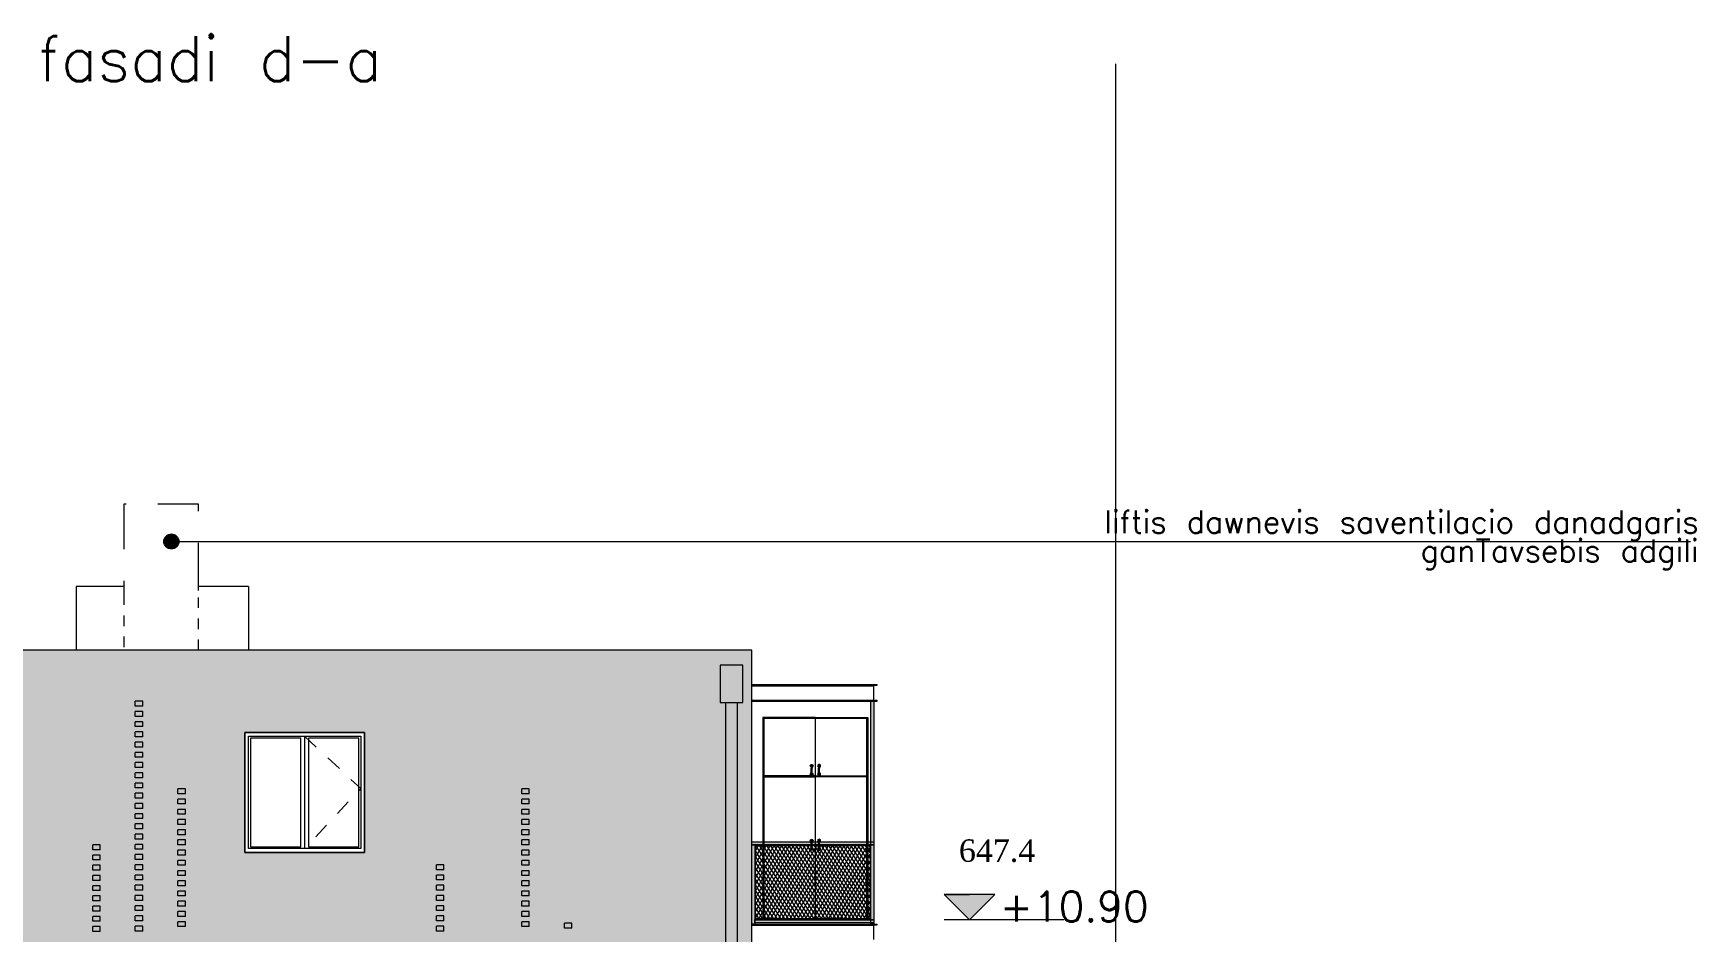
# Model space of a CAD drawing. Header units: metres. Extents: x 476297 to 476657, y 4620828 to 4621206.
# Drawn here: x 476561.4 to 476583.6, y 4621035.41 to 4621047.41 of the extents above; entities that cross this region are included whole.
import ezdxf

# ---------------------------------------------------------------- set-up
doc = ezdxf.new("R2010")
doc.units = ezdxf.units.M
doc.header["$MEASUREMENT"] = 0
for name, pattern in [('Dashed', [0.423333, 0.211667, -0.211667]), ('Long Dashed', [1.058333, 0.635, -0.423333]), ('Small Dashed', [0.282222, 0.141111, -0.141111])]:
    doc.linetypes.add(name, pattern=pattern)
for name, color, linetype in [('0_Pen_No__1', 7, 'Continuous'), ('0_Pen_No__250', 7, 'Continuous'), ('0_Pen_No__7', 7, 'Continuous'), ('2D Drafting - General_Pen_No__7', 7, 'Continuous'), ('Annotation - Text_Pen_No__7_Pen_No__7', 7, 'Continuous'), ('New2D Drafting - General', 7, 'Continuous'), ('New2D Drafting - General_Pen_No__1', 7, 'Continuous'), ('New2D Drafting - General_Pen_No__30_Pen_No__9_Pen_No__9', 7, 'Continuous'), ('NewNew_piketebi_Pen_No__7', 7, 'Continuous'), ('NewStructural - Bearing', 7, 'Continuous'), ('Structural - Bearing', 7, 'Continuous'), ('Structural - Bearing_Pen_No__7_Pen_No__7', 7, 'Continuous'), ('zoma', 7, 'Continuous'), ('zoma_Pen_No__1', 7, 'Continuous'), ('zoma_Pen_No__5', 7, 'Continuous')]:
    doc.layers.add(name, color=color, linetype=linetype)
doc.styles.add('GENERATED_STYLE_2', font='arial.ttf')
doc.styles.add('GENERATED_STYLE_6', font='times.ttf')
doc.dimstyles.new('GENERATED_STYLE__1', dxfattribs={"dimtxt": 0.2, "dimasz": 0.064421, "dimexe": 0.18, "dimexo": 0.003, "dimgap": 0.09, "dimtad": 1, "dimtih": 1, "dimtoh": 1, "dimzin": 0, "dimdsep": 46, "dimtxsty": 'GENERATED_STYLE_2', "dimblk": 'ARROWHEAD_2', "dimblk1": 'ARROWHEAD_2', "dimblk2": 'ARROWHEAD_2', "dimcen": 0.09, "dimclrd": 142, "dimclre": 142, "dimclrt": 142, "dimadec": 0, "dimazin": 0, "dimtfac": 1, "dimtdec": 4, "dimtmove": 0, "dimatfit": 3, "dimfxl": 1, "dimtolj": 1, "dimtzin": 0, "dimarcsym": 0})

# ---------------------------------------------------------------- blocks, each defined once
blk = doc.blocks.new('*D19', base_point=(476844.527, 4621385.791))
at = {"layer": 'zoma', "color": 142, "linetype": 'Continuous', "lineweight": 0, "transparency": 16777216}
for p, q in [((476570.525, 4621023.311), (476570.525, 4621023.184)), ((476570.925, 4621023.311), (476570.925, 4621023.184)), ((476570.501, 4621023.205), (476570.55, 4621023.29)), ((476570.925, 4621023.247), (476570.525, 4621023.247)), ((476570.901, 4621023.205), (476570.95, 4621023.29)), ((476570.967, 4621023.247), (476570.925, 4621023.247))]:
    blk.add_line(p, q, dxfattribs=at)
at = {"layer": 'zoma', "color": 142, "lineweight": 0, "transparency": 16777216, "insert": (476570.95, 4621023.287), "char_height": 0.2, "attachment_point": 7, "style": 'GENERATED_STYLE_2'}
blk.add_mtext('\\A1;{\\pql;\\fArial CYR|b0|i0|c204|p34;0,40}', dxfattribs=at)
blk = doc.blocks.new('ARROWHEAD_2')
at = {"color": 0, "linetype": 'Continuous', "lineweight": 0}
for p, q in [((0, 0), (-1, 0)), ((-0.38, -0.66), (0.38, 0.66))]:
    blk.add_line(p, q, dxfattribs=at)
blk = doc.blocks.new('*D20', base_point=(476844.527, 4621385.791))
at = {"layer": 'zoma', "color": 142, "linetype": 'Continuous', "lineweight": 0, "transparency": 16777216}
for p, q in [((476564.026, 4621023.311), (476564.026, 4621023.184)), ((476570.525, 4621023.311), (476570.525, 4621023.184)), ((476564.001, 4621023.205), (476564.05, 4621023.29)), ((476570.525, 4621023.247), (476564.026, 4621023.247)), ((476570.501, 4621023.205), (476570.55, 4621023.29))]:
    blk.add_line(p, q, dxfattribs=at)
at = {"layer": 'zoma', "color": 142, "lineweight": 0, "transparency": 16777216, "char_height": 0.2, "attachment_point": 7, "style": 'GENERATED_STYLE_2'}
for s, insert in [('\\A1;{\\pql;\\fArial CYR|b0|i0|c204|p34;0,40}', (476564.05, 4621023.287)), ('\\A1;{\\pql;\\fArial CYR|b0|i0|c204|p34;6,50}', (476567.009, 4621023.287))]:
    blk.add_mtext(s, dxfattribs=dict(at, insert=insert))
blk = doc.blocks.new('*D21', base_point=(476844.527, 4621385.791))
at = {"layer": 'zoma', "color": 142, "linetype": 'Continuous', "lineweight": 0, "transparency": 16777216}
for p, q in [((476563.626, 4621023.311), (476563.626, 4621023.184)), ((476564.026, 4621023.311), (476564.026, 4621023.184)), ((476563.602, 4621023.205), (476563.651, 4621023.29)), ((476564.026, 4621023.247), (476563.626, 4621023.247)), ((476564.001, 4621023.205), (476564.05, 4621023.29))]:
    blk.add_line(p, q, dxfattribs=at)
blk = doc.blocks.new('Line_15', base_point=(476563.245, 4621040.618))
at = {"layer": 'zoma_Pen_No__5', "linetype": 'Continuous', "lineweight": 0}
blk.add_hatch(color=142, dxfattribs=at).paths.add_polyline_path([(476563.145, 4621040.618), (476563.153, 4621040.58), (476563.174, 4621040.548), (476563.207, 4621040.526), (476563.245, 4621040.518), (476563.283, 4621040.526), (476563.316, 4621040.548), (476563.337, 4621040.58), (476563.345, 4621040.618), (476563.337, 4621040.657), (476563.316, 4621040.689), (476563.283, 4621040.711), (476563.245, 4621040.718), (476563.207, 4621040.711), (476563.174, 4621040.689), (476563.153, 4621040.657)])
at = {"layer": 'zoma_Pen_No__5', "color": 142, "linetype": 'Continuous', "lineweight": 0}
blk.add_line((476563.345, 4621040.618), (476583.532, 4621040.618), dxfattribs=at)
blk.add_circle((476563.245, 4621040.618), 0.1, dxfattribs=at)

msp = doc.modelspace()

# ---------------------------------------------------------------- hatches: boundary and pattern name
at = {"layer": '0_Pen_No__250', "linetype": 'Continuous', "lineweight": 0}
msp.add_hatch(color=142, dxfattribs=at).paths.add_polyline_path([(476573.904, 4621035.566), (476574.242, 4621035.903), (476573.566, 4621035.903)])
at = {"layer": 'New2D Drafting - General', "linetype": 'Continuous', "lineweight": 0}
h = msp.add_hatch(dxfattribs=at)
h.set_pattern_fill('BATT_INSULATION', style=0, pattern_type=2)
h.set_pattern_definition([(60, (476844.52715, 4621385.791044), (-0.038971143, 0.0225), []), (122.833095, (476844.52715, 4621385.791044), (0.0368060797, 0.01875), [])])
h.paths.add_polyline_path([(476571.045, 4621036.556), (476572.576, 4621036.556), (476572.576, 4621035.576), (476571.045, 4621035.576)])
at = {"layer": 'New2D Drafting - General_Pen_No__30_Pen_No__9_Pen_No__9', "linetype": 'Continuous', "lineweight": 0}
h = msp.add_hatch(dxfattribs=at)
h.set_pattern_fill('BRICK___RUNNING_BOND', color=252, style=0, pattern_type=2)
h.set_pattern_definition([(180, (476560.325686, 4621034.17524), (0, 0.06664), []), (90, (476560.32569, 4621034.17524), (0.2448, 0), [0.06664, -0.06664]), (90, (476560.20329, 4621034.24188), (0.2448, 0), [0.06664, -0.06664])])
h.paths.add_polyline_path([(476553.155, 4621031.666), (476553.225, 4621031.666), (476553.225, 4621029.066), (476570.925, 4621029.066), (476570.925, 4621024.666), (476570.995, 4621024.666), (476570.995, 4621029.166), (476570.995, 4621039.166), (476553.155, 4621039.166), (476553.155, 4621038.706)])
h.paths.add_polyline_path([(476558.525, 4621031.666), (476560.125, 4621031.666), (476560.125, 4621030.066), (476558.525, 4621030.066)], flags=0)
h.paths.add_polyline_path([(476560.125, 4621036.466), (476560.125, 4621038.066), (476558.525, 4621038.066), (476558.525, 4621036.466)], flags=0)
h.paths.add_polyline_path([(476558.525, 4621034.866), (476560.125, 4621034.866), (476560.125, 4621033.266), (476558.525, 4621033.266)], flags=0)
h.paths.add_polyline_path([(476565.826, 4621030.066), (476564.225, 4621030.066), (476564.225, 4621031.666), (476565.826, 4621031.666)], flags=0)
h.paths.add_polyline_path([(476564.225, 4621034.866), (476565.826, 4621034.866), (476565.826, 4621033.266), (476564.225, 4621033.266)], flags=0)
h.paths.add_polyline_path([(476564.225, 4621038.066), (476564.225, 4621036.466), (476565.826, 4621036.466), (476565.826, 4621038.066)], flags=0)
for points in [[(476570.575, 4621038.466), (476570.875, 4621038.466), (476570.875, 4621038.966), (476570.575, 4621038.966)], [(476570.8, 4621024.666), (476570.65, 4621024.666), (476570.65, 4621038.466), (476570.8, 4621038.466)], [(476572.626, 4621038.486), (476572.626, 4621035.566), (476572.586, 4621035.566), (476572.586, 4621038.486)], [(476572.626, 4621036.606), (476572.626, 4621036.566), (476570.995, 4621036.566), (476570.995, 4621036.606)], [(476571.035, 4621035.506), (476570.995, 4621035.506), (476570.995, 4621036.566), (476571.035, 4621036.566)], [(476571.035, 4621035.566), (476571.045, 4621035.576), (476571.045, 4621036.556), (476571.035, 4621036.566)], [(476572.576, 4621036.556), (476572.586, 4621036.566), (476571.035, 4621036.566), (476571.045, 4621036.556)], [(476572.576, 4621035.576), (476572.586, 4621035.566), (476572.586, 4621036.566), (476572.576, 4621036.556)], [(476572.626, 4621035.506), (476572.586, 4621035.506), (476572.586, 4621036.566), (476572.626, 4621036.566)], [(476572.586, 4621035.566), (476572.576, 4621035.576), (476571.045, 4621035.576), (476571.035, 4621035.566)], [(476572.626, 4621035.566), (476572.626, 4621035.526), (476571.035, 4621035.526), (476571.035, 4621035.566)]]:
    msp.add_hatch(color=255, dxfattribs=at).paths.add_polyline_path(points)

# ---------------------------------------------------------------- linework, layer by layer
at = {"layer": '0_Pen_No__1', "color": 7, "linetype": 'Continuous', "lineweight": 0, "flags": 128}
for points in [[(476573.904, 4621035.566), (476573.566, 4621035.903), (476573.904, 4621035.903)], [(476573.904, 4621035.566), (476574.242, 4621035.903), (476573.904, 4621035.903)], [(476575.166, 4621035.566), (476573.566, 4621035.566)]]:
    msp.add_lwpolyline(points, dxfattribs=at)
at = {"layer": '0_Pen_No__250', "color": 142, "linetype": 'Continuous', "lineweight": 0, "flags": 128}
msp.add_lwpolyline([(476573.904, 4621035.566), (476574.242, 4621035.903), (476573.566, 4621035.903)], close=True, dxfattribs=at)
at = {"layer": '0_Pen_No__7', "color": 7, "linetype": 'Continuous', "lineweight": 0}
for p, q in [((476562.609, 4621040.015), (476561.975, 4621040.015)), ((476561.975, 4621040.015), (476561.975, 4621039.166)), ((476564.275, 4621040.015), (476563.609, 4621040.015)), ((476564.275, 4621040.015), (476564.275, 4621039.166))]:
    msp.add_line(p, q, dxfattribs=at)
at = {"layer": '0_Pen_No__7', "color": 7, "linetype": 'Continuous', "lineweight": 0, "flags": 128}
msp.add_lwpolyline([(476564.225, 4621038.066), (476565.825, 4621038.066), (476565.825, 4621036.466), (476564.225, 4621036.466)], close=True, dxfattribs=at)
at = {"layer": '2D Drafting - General_Pen_No__7', "color": 7, "linetype": 'Dashed', "lineweight": 0, "flags": 128}
msp.add_lwpolyline([(476565.025, 4621038.017), (476565.775, 4621037.317), (476565.025, 4621036.516)], dxfattribs=at)
at = {"layer": 'New2D Drafting - General', "color": 7, "linetype": 'Continuous', "lineweight": 0, "flags": 128}
msp.add_lwpolyline([(476571.045, 4621036.556), (476572.576, 4621036.556), (476572.576, 4621035.576), (476571.045, 4621035.576)], close=True, dxfattribs=at)
at = {"layer": 'New2D Drafting - General_Pen_No__1', "color": 252, "linetype": 'Long Dashed', "lineweight": 0, "flags": 128}
msp.add_lwpolyline([(476563.609, 4621039.965), (476563.609, 4621041.115), (476562.609, 4621041.115), (476562.609, 4621039.912)], dxfattribs=at)
at = {"layer": 'New2D Drafting - General_Pen_No__1', "color": 7, "linetype": 'Small Dashed', "lineweight": 0, "flags": 128}
for points in [[(476563.609, 4621039.166), (476563.609, 4621039.965)], [(476562.609, 4621039.912), (476562.609, 4621039.166)]]:
    msp.add_lwpolyline(points, dxfattribs=at)
at = {"layer": 'New2D Drafting - General_Pen_No__30_Pen_No__9_Pen_No__9', "color": 7, "linetype": 'Continuous', "lineweight": 0, "flags": 128}
for points in [[(476553.155, 4621031.666), (476553.225, 4621031.666), (476553.225, 4621029.066), (476570.925, 4621029.066), (476570.925, 4621024.666), (476570.995, 4621024.666), (476570.995, 4621029.166), (476570.995, 4621039.166), (476553.155, 4621039.166), (476553.155, 4621038.706)], [(476570.575, 4621038.466), (476570.875, 4621038.466), (476570.875, 4621038.966), (476570.575, 4621038.966)], [(476570.8, 4621024.666), (476570.65, 4621024.666), (476570.65, 4621038.466), (476570.8, 4621038.466)], [(476572.626, 4621038.486), (476572.626, 4621035.566), (476572.586, 4621035.566), (476572.586, 4621038.486)], [(476564.225, 4621038.066), (476564.225, 4621036.466), (476565.826, 4621036.466), (476565.826, 4621038.066)], [(476572.626, 4621036.606), (476572.626, 4621036.566), (476570.995, 4621036.566), (476570.995, 4621036.606)], [(476571.035, 4621035.506), (476570.995, 4621035.506), (476570.995, 4621036.566), (476571.035, 4621036.566)], [(476571.035, 4621035.566), (476571.045, 4621035.576), (476571.045, 4621036.556), (476571.035, 4621036.566)], [(476572.576, 4621036.556), (476572.586, 4621036.566), (476571.035, 4621036.566), (476571.045, 4621036.556)], [(476572.576, 4621035.576), (476572.586, 4621035.566), (476572.586, 4621036.566), (476572.576, 4621036.556)], [(476572.626, 4621035.506), (476572.586, 4621035.506), (476572.586, 4621036.566), (476572.626, 4621036.566)], [(476572.586, 4621035.566), (476572.576, 4621035.576), (476571.045, 4621035.576), (476571.035, 4621035.566)], [(476572.626, 4621035.566), (476572.626, 4621035.526), (476571.035, 4621035.526), (476571.035, 4621035.566)]]:
    msp.add_lwpolyline(points, close=True, dxfattribs=at)
at = {"layer": 'NewStructural - Bearing', "color": 1, "linetype": 'Continuous', "lineweight": 0}
msp.add_line((476575.855, 4621046.997), (476575.855, 4621020.265), dxfattribs=at)
at = {"layer": 'NewStructural - Bearing', "color": 7, "linetype": 'Continuous', "lineweight": 0}
for p, q in [((476562.764, 4621038.419), (476562.764, 4621038.484)), ((476562.864, 4621038.484), (476562.764, 4621038.484)), ((476562.864, 4621038.419), (476562.764, 4621038.419)), ((476562.864, 4621038.419), (476562.864, 4621038.484)), ((476562.764, 4621038.282), (476562.764, 4621038.347)), ((476562.864, 4621038.347), (476562.764, 4621038.347)), ((476562.864, 4621038.282), (476562.764, 4621038.282)), ((476562.764, 4621038.146), (476562.764, 4621038.211)), ((476562.864, 4621038.211), (476562.764, 4621038.211)), ((476562.864, 4621038.282), (476562.864, 4621038.347)), ((476562.864, 4621038.146), (476562.864, 4621038.211)), ((476571.845, 4621038.266), (476571.145, 4621038.266)), ((476571.145, 4621038.266), (476571.145, 4621037.486)), ((476572.533, 4621038.254), (476571.157, 4621038.254)), ((476571.157, 4621038.254), (476571.157, 4621037.486)), ((476571.845, 4621038.266), (476572.545, 4621038.266)), ((476571.845, 4621037.486), (476571.845, 4621038.254)), ((476572.533, 4621037.486), (476572.533, 4621038.254)), ((476572.545, 4621038.266), (476572.545, 4621037.486)), ((476562.864, 4621038.146), (476562.764, 4621038.146)), ((476562.764, 4621038.009), (476562.764, 4621038.074)), ((476562.864, 4621038.074), (476562.764, 4621038.074)), ((476562.864, 4621038.009), (476562.764, 4621038.009)), ((476562.864, 4621038.009), (476562.864, 4621038.074)), ((476562.764, 4621037.872), (476562.764, 4621037.937)), ((476562.864, 4621037.937), (476562.764, 4621037.937)), ((476562.864, 4621037.872), (476562.764, 4621037.872)), ((476562.764, 4621037.736), (476562.764, 4621037.801)), ((476562.864, 4621037.801), (476562.764, 4621037.801)), ((476562.864, 4621037.872), (476562.864, 4621037.937)), ((476562.864, 4621037.736), (476562.864, 4621037.801)), ((476562.864, 4621037.736), (476562.764, 4621037.736)), ((476562.764, 4621037.599), (476562.764, 4621037.664)), ((476562.864, 4621037.664), (476562.764, 4621037.664)), ((476562.864, 4621037.599), (476562.764, 4621037.599)), ((476562.764, 4621037.463), (476562.764, 4621037.528)), ((476562.864, 4621037.528), (476562.764, 4621037.528)), ((476562.864, 4621037.599), (476562.864, 4621037.664)), ((476562.864, 4621037.463), (476562.864, 4621037.528)), ((476571.775, 4621037.621), (476571.778, 4621037.631)), ((476571.778, 4621037.611), (476571.775, 4621037.621)), ((476571.775, 4621037.511), (476571.778, 4621037.521)), ((476571.778, 4621037.631), (476571.785, 4621037.638)), ((476571.785, 4621037.604), (476571.778, 4621037.611)), ((476571.778, 4621037.521), (476571.785, 4621037.528)), ((476571.785, 4621037.638), (476571.795, 4621037.641)), ((476571.788, 4621037.603), (476571.785, 4621037.604)), ((476571.785, 4621037.528), (476571.788, 4621037.529)), ((476571.788, 4621037.621), (476571.789, 4621037.625)), ((476571.788, 4621037.621), (476571.788, 4621037.617)), ((476571.788, 4621037.617), (476571.788, 4621037.606)), ((476571.788, 4621037.606), (476571.788, 4621037.591)), ((476571.788, 4621037.541), (476571.788, 4621037.591)), ((476571.788, 4621037.526), (476571.788, 4621037.541)), ((476571.788, 4621037.515), (476571.788, 4621037.526)), ((476571.789, 4621037.625), (476571.792, 4621037.627)), ((476571.792, 4621037.627), (476571.795, 4621037.628)), ((476571.795, 4621037.641), (476571.805, 4621037.638)), ((476571.795, 4621037.628), (476571.799, 4621037.627)), ((476571.799, 4621037.627), (476571.801, 4621037.625)), ((476571.801, 4621037.625), (476571.802, 4621037.621)), ((476571.802, 4621037.621), (476571.802, 4621037.617)), ((476571.802, 4621037.617), (476571.802, 4621037.606)), ((476571.802, 4621037.606), (476571.802, 4621037.591)), ((476571.805, 4621037.604), (476571.802, 4621037.603)), ((476571.802, 4621037.541), (476571.802, 4621037.591)), ((476571.802, 4621037.526), (476571.802, 4621037.541)), ((476571.802, 4621037.529), (476571.805, 4621037.528)), ((476571.802, 4621037.515), (476571.802, 4621037.526)), ((476571.805, 4621037.638), (476571.813, 4621037.631)), ((476571.813, 4621037.611), (476571.805, 4621037.604)), ((476571.805, 4621037.528), (476571.813, 4621037.521)), ((476571.813, 4621037.631), (476571.815, 4621037.621)), ((476571.815, 4621037.621), (476571.813, 4621037.611)), ((476571.813, 4621037.521), (476571.815, 4621037.511)), ((476571.878, 4621037.631), (476571.875, 4621037.621)), ((476571.875, 4621037.621), (476571.878, 4621037.611)), ((476571.878, 4621037.521), (476571.875, 4621037.511)), ((476571.885, 4621037.638), (476571.878, 4621037.631)), ((476571.878, 4621037.611), (476571.885, 4621037.604)), ((476571.885, 4621037.528), (476571.878, 4621037.521)), ((476571.895, 4621037.641), (476571.885, 4621037.638)), ((476571.885, 4621037.604), (476571.888, 4621037.603)), ((476571.888, 4621037.529), (476571.885, 4621037.528)), ((476571.889, 4621037.625), (476571.888, 4621037.621)), ((476571.888, 4621037.621), (476571.888, 4621037.617)), ((476571.888, 4621037.617), (476571.888, 4621037.606)), ((476571.888, 4621037.606), (476571.888, 4621037.591)), ((476571.888, 4621037.541), (476571.888, 4621037.591)), ((476571.888, 4621037.526), (476571.888, 4621037.541)), ((476571.888, 4621037.515), (476571.888, 4621037.526)), ((476571.892, 4621037.627), (476571.889, 4621037.625)), ((476571.895, 4621037.628), (476571.892, 4621037.627)), ((476571.905, 4621037.638), (476571.895, 4621037.641)), ((476571.899, 4621037.627), (476571.895, 4621037.628)), ((476571.901, 4621037.625), (476571.899, 4621037.627)), ((476571.902, 4621037.621), (476571.901, 4621037.625)), ((476571.902, 4621037.621), (476571.902, 4621037.617)), ((476571.902, 4621037.617), (476571.902, 4621037.606)), ((476571.902, 4621037.606), (476571.902, 4621037.591)), ((476571.902, 4621037.603), (476571.905, 4621037.604)), ((476571.902, 4621037.541), (476571.902, 4621037.591)), ((476571.902, 4621037.526), (476571.902, 4621037.541)), ((476571.905, 4621037.528), (476571.902, 4621037.529)), ((476571.902, 4621037.515), (476571.902, 4621037.526)), ((476571.913, 4621037.631), (476571.905, 4621037.638)), ((476571.905, 4621037.604), (476571.913, 4621037.611)), ((476571.913, 4621037.521), (476571.905, 4621037.528)), ((476571.915, 4621037.621), (476571.913, 4621037.631)), ((476571.913, 4621037.611), (476571.915, 4621037.621)), ((476571.915, 4621037.511), (476571.913, 4621037.521)), ((476562.864, 4621037.463), (476562.764, 4621037.463)), ((476562.764, 4621037.326), (476562.764, 4621037.391)), ((476562.864, 4621037.391), (476562.764, 4621037.391)), ((476562.864, 4621037.326), (476562.764, 4621037.326)), ((476562.864, 4621037.326), (476562.864, 4621037.391)), ((476563.334, 4621037.248), (476563.334, 4621037.313)), ((476563.434, 4621037.313), (476563.334, 4621037.313)), ((476563.434, 4621037.248), (476563.434, 4621037.313)), ((476567.925, 4621037.248), (476567.925, 4621037.313)), ((476568.024, 4621037.313), (476567.925, 4621037.313)), ((476568.024, 4621037.248), (476568.024, 4621037.313)), ((476571.845, 4621037.486), (476571.145, 4621037.486)), ((476571.145, 4621037.486), (476571.145, 4621035.566)), ((476571.157, 4621037.486), (476571.145, 4621037.486)), ((476571.145, 4621037.474), (476571.845, 4621037.474)), ((476571.157, 4621037.486), (476571.157, 4621035.566)), ((476571.778, 4621037.501), (476571.775, 4621037.511)), ((476571.785, 4621037.494), (476571.778, 4621037.501)), ((476571.795, 4621037.491), (476571.785, 4621037.494)), ((476571.788, 4621037.511), (476571.788, 4621037.515)), ((476571.789, 4621037.508), (476571.788, 4621037.511)), ((476571.792, 4621037.505), (476571.789, 4621037.508)), ((476571.795, 4621037.504), (476571.792, 4621037.505)), ((476571.799, 4621037.505), (476571.795, 4621037.504)), ((476571.805, 4621037.494), (476571.795, 4621037.491)), ((476571.801, 4621037.508), (476571.799, 4621037.505)), ((476571.802, 4621037.511), (476571.801, 4621037.508)), ((476571.802, 4621037.511), (476571.802, 4621037.515)), ((476571.813, 4621037.501), (476571.805, 4621037.494)), ((476571.815, 4621037.511), (476571.813, 4621037.501)), ((476571.845, 4621037.486), (476572.545, 4621037.486)), ((476571.845, 4621035.566), (476571.845, 4621037.474)), ((476572.545, 4621037.474), (476571.845, 4621037.474)), ((476571.875, 4621037.511), (476571.878, 4621037.501)), ((476571.878, 4621037.501), (476571.885, 4621037.494)), ((476571.885, 4621037.494), (476571.895, 4621037.491)), ((476571.888, 4621037.511), (476571.888, 4621037.515)), ((476571.888, 4621037.511), (476571.889, 4621037.508)), ((476571.889, 4621037.508), (476571.892, 4621037.505)), ((476571.892, 4621037.505), (476571.895, 4621037.504)), ((476571.895, 4621037.504), (476571.899, 4621037.505)), ((476571.895, 4621037.491), (476571.905, 4621037.494)), ((476571.899, 4621037.505), (476571.901, 4621037.508)), ((476571.901, 4621037.508), (476571.902, 4621037.511)), ((476571.902, 4621037.511), (476571.902, 4621037.515)), ((476571.905, 4621037.494), (476571.913, 4621037.501)), ((476571.913, 4621037.501), (476571.915, 4621037.511)), ((476572.533, 4621035.566), (476572.533, 4621037.486)), ((476572.545, 4621037.486), (476572.545, 4621035.566)), ((476562.764, 4621037.19), (476562.764, 4621037.255)), ((476562.864, 4621037.255), (476562.764, 4621037.255)), ((476562.864, 4621037.19), (476562.764, 4621037.19)), ((476562.764, 4621037.053), (476562.764, 4621037.118)), ((476562.864, 4621037.118), (476562.764, 4621037.118)), ((476562.864, 4621037.19), (476562.864, 4621037.255)), ((476562.864, 4621037.053), (476562.864, 4621037.118)), ((476563.434, 4621037.248), (476563.334, 4621037.248)), ((476563.334, 4621037.112), (476563.334, 4621037.177)), ((476563.434, 4621037.177), (476563.334, 4621037.177)), ((476563.434, 4621037.112), (476563.334, 4621037.112)), ((476563.434, 4621037.112), (476563.434, 4621037.177)), ((476568.024, 4621037.248), (476567.925, 4621037.248)), ((476567.925, 4621037.112), (476567.925, 4621037.177)), ((476568.024, 4621037.177), (476567.925, 4621037.177)), ((476568.024, 4621037.112), (476567.925, 4621037.112)), ((476568.024, 4621037.112), (476568.024, 4621037.177)), ((476562.864, 4621037.053), (476562.764, 4621037.053)), ((476562.764, 4621036.917), (476562.764, 4621036.982)), ((476562.864, 4621036.982), (476562.764, 4621036.982)), ((476562.864, 4621036.917), (476562.764, 4621036.917)), ((476562.864, 4621036.917), (476562.864, 4621036.982)), ((476563.334, 4621036.975), (476563.334, 4621037.04)), ((476563.434, 4621037.04), (476563.334, 4621037.04)), ((476563.434, 4621036.975), (476563.334, 4621036.975)), ((476563.334, 4621036.839), (476563.334, 4621036.904)), ((476563.434, 4621036.904), (476563.334, 4621036.904)), ((476563.434, 4621036.975), (476563.434, 4621037.04)), ((476563.434, 4621036.839), (476563.434, 4621036.904)), ((476567.925, 4621036.975), (476567.925, 4621037.04)), ((476568.024, 4621037.04), (476567.925, 4621037.04)), ((476568.024, 4621036.975), (476567.925, 4621036.975)), ((476567.925, 4621036.839), (476567.925, 4621036.904)), ((476568.024, 4621036.904), (476567.925, 4621036.904)), ((476568.024, 4621036.975), (476568.024, 4621037.04)), ((476568.024, 4621036.839), (476568.024, 4621036.904)), ((476562.764, 4621036.78), (476562.764, 4621036.845)), ((476562.864, 4621036.845), (476562.764, 4621036.845)), ((476562.864, 4621036.78), (476562.764, 4621036.78)), ((476562.764, 4621036.644), (476562.764, 4621036.709)), ((476562.864, 4621036.709), (476562.764, 4621036.709)), ((476562.864, 4621036.644), (476562.764, 4621036.644)), ((476562.864, 4621036.78), (476562.864, 4621036.845)), ((476562.864, 4621036.644), (476562.864, 4621036.709)), ((476563.434, 4621036.839), (476563.334, 4621036.839)), ((476563.334, 4621036.702), (476563.334, 4621036.767)), ((476563.434, 4621036.767), (476563.334, 4621036.767)), ((476563.434, 4621036.702), (476563.334, 4621036.702)), ((476563.334, 4621036.566), (476563.334, 4621036.631)), ((476563.434, 4621036.631), (476563.334, 4621036.631)), ((476563.434, 4621036.702), (476563.434, 4621036.767)), ((476563.434, 4621036.566), (476563.434, 4621036.631)), ((476568.024, 4621036.839), (476567.925, 4621036.839)), ((476567.925, 4621036.702), (476567.925, 4621036.767)), ((476568.024, 4621036.767), (476567.925, 4621036.767)), ((476568.024, 4621036.702), (476567.925, 4621036.702)), ((476567.925, 4621036.566), (476567.925, 4621036.631)), ((476568.024, 4621036.631), (476567.925, 4621036.631)), ((476568.024, 4621036.702), (476568.024, 4621036.767)), ((476568.024, 4621036.566), (476568.024, 4621036.631)), ((476571.775, 4621036.621), (476571.778, 4621036.631)), ((476571.778, 4621036.631), (476571.785, 4621036.638)), ((476571.785, 4621036.638), (476571.795, 4621036.641)), ((476571.792, 4621036.627), (476571.795, 4621036.628)), ((476571.795, 4621036.641), (476571.805, 4621036.638)), ((476571.795, 4621036.628), (476571.799, 4621036.627)), ((476571.805, 4621036.638), (476571.813, 4621036.631)), ((476571.813, 4621036.631), (476571.815, 4621036.621)), ((476571.878, 4621036.631), (476571.875, 4621036.621)), ((476571.885, 4621036.638), (476571.878, 4621036.631)), ((476571.895, 4621036.641), (476571.885, 4621036.638)), ((476571.895, 4621036.628), (476571.892, 4621036.627)), ((476571.905, 4621036.638), (476571.895, 4621036.641)), ((476571.899, 4621036.627), (476571.895, 4621036.628)), ((476571.913, 4621036.631), (476571.905, 4621036.638)), ((476571.915, 4621036.621), (476571.913, 4621036.631)), ((476562.195, 4621036.501), (476562.195, 4621036.566)), ((476562.294, 4621036.566), (476562.195, 4621036.566)), ((476562.294, 4621036.501), (476562.195, 4621036.501)), ((476562.195, 4621036.364), (476562.195, 4621036.429)), ((476562.294, 4621036.429), (476562.195, 4621036.429)), ((476562.294, 4621036.501), (476562.294, 4621036.566)), ((476562.294, 4621036.364), (476562.294, 4621036.429)), ((476562.764, 4621036.507), (476562.764, 4621036.572)), ((476562.864, 4621036.572), (476562.764, 4621036.572)), ((476562.864, 4621036.507), (476562.764, 4621036.507)), ((476562.764, 4621036.371), (476562.764, 4621036.436)), ((476562.864, 4621036.436), (476562.764, 4621036.436)), ((476562.864, 4621036.507), (476562.864, 4621036.572)), ((476562.864, 4621036.371), (476562.864, 4621036.436)), ((476563.434, 4621036.566), (476563.334, 4621036.566)), ((476563.334, 4621036.429), (476563.334, 4621036.494)), ((476563.434, 4621036.494), (476563.334, 4621036.494)), ((476563.434, 4621036.429), (476563.334, 4621036.429)), ((476563.434, 4621036.429), (476563.434, 4621036.494)), ((476568.024, 4621036.566), (476567.925, 4621036.566)), ((476567.925, 4621036.429), (476567.925, 4621036.494)), ((476568.024, 4621036.494), (476567.925, 4621036.494)), ((476568.024, 4621036.429), (476567.925, 4621036.429)), ((476568.024, 4621036.429), (476568.024, 4621036.494)), ((476571.778, 4621036.611), (476571.775, 4621036.621)), ((476571.775, 4621036.511), (476571.778, 4621036.521)), ((476571.778, 4621036.501), (476571.775, 4621036.511)), ((476571.785, 4621036.604), (476571.778, 4621036.611)), ((476571.778, 4621036.521), (476571.785, 4621036.528)), ((476571.785, 4621036.494), (476571.778, 4621036.501)), ((476571.788, 4621036.603), (476571.785, 4621036.604)), ((476571.785, 4621036.528), (476571.788, 4621036.529)), ((476571.795, 4621036.491), (476571.785, 4621036.494)), ((476571.788, 4621036.621), (476571.789, 4621036.625)), ((476571.788, 4621036.621), (476571.788, 4621036.617)), ((476571.788, 4621036.617), (476571.788, 4621036.606)), ((476571.788, 4621036.606), (476571.788, 4621036.591)), ((476571.788, 4621036.541), (476571.788, 4621036.591)), ((476571.788, 4621036.526), (476571.788, 4621036.541)), ((476571.788, 4621036.515), (476571.788, 4621036.526)), ((476571.788, 4621036.511), (476571.788, 4621036.515)), ((476571.789, 4621036.508), (476571.788, 4621036.511)), ((476571.789, 4621036.625), (476571.792, 4621036.627)), ((476571.792, 4621036.505), (476571.789, 4621036.508)), ((476571.795, 4621036.504), (476571.792, 4621036.505)), ((476571.799, 4621036.505), (476571.795, 4621036.504)), ((476571.805, 4621036.494), (476571.795, 4621036.491)), ((476571.799, 4621036.627), (476571.801, 4621036.625)), ((476571.801, 4621036.508), (476571.799, 4621036.505)), ((476571.801, 4621036.625), (476571.802, 4621036.621)), ((476571.802, 4621036.511), (476571.801, 4621036.508)), ((476571.802, 4621036.621), (476571.802, 4621036.617)), ((476571.802, 4621036.617), (476571.802, 4621036.606)), ((476571.802, 4621036.606), (476571.802, 4621036.591)), ((476571.805, 4621036.604), (476571.802, 4621036.603)), ((476571.802, 4621036.541), (476571.802, 4621036.591)), ((476571.802, 4621036.526), (476571.802, 4621036.541)), ((476571.802, 4621036.529), (476571.805, 4621036.528)), ((476571.802, 4621036.515), (476571.802, 4621036.526)), ((476571.802, 4621036.511), (476571.802, 4621036.515)), ((476571.813, 4621036.611), (476571.805, 4621036.604)), ((476571.805, 4621036.528), (476571.813, 4621036.521)), ((476571.813, 4621036.501), (476571.805, 4621036.494)), ((476571.815, 4621036.621), (476571.813, 4621036.611)), ((476571.813, 4621036.521), (476571.815, 4621036.511)), ((476571.815, 4621036.511), (476571.813, 4621036.501)), ((476571.875, 4621036.621), (476571.878, 4621036.611)), ((476571.878, 4621036.521), (476571.875, 4621036.511)), ((476571.875, 4621036.511), (476571.878, 4621036.501)), ((476571.878, 4621036.611), (476571.885, 4621036.604)), ((476571.885, 4621036.528), (476571.878, 4621036.521)), ((476571.878, 4621036.501), (476571.885, 4621036.494)), ((476571.885, 4621036.604), (476571.888, 4621036.603)), ((476571.888, 4621036.529), (476571.885, 4621036.528)), ((476571.885, 4621036.494), (476571.895, 4621036.491)), ((476571.889, 4621036.625), (476571.888, 4621036.621)), ((476571.888, 4621036.621), (476571.888, 4621036.617)), ((476571.888, 4621036.617), (476571.888, 4621036.606)), ((476571.888, 4621036.606), (476571.888, 4621036.591)), ((476571.888, 4621036.541), (476571.888, 4621036.591)), ((476571.888, 4621036.526), (476571.888, 4621036.541)), ((476571.888, 4621036.515), (476571.888, 4621036.526)), ((476571.888, 4621036.511), (476571.888, 4621036.515)), ((476571.888, 4621036.511), (476571.889, 4621036.508)), ((476571.892, 4621036.627), (476571.889, 4621036.625)), ((476571.889, 4621036.508), (476571.892, 4621036.505)), ((476571.892, 4621036.505), (476571.895, 4621036.504)), ((476571.895, 4621036.504), (476571.899, 4621036.505)), ((476571.895, 4621036.491), (476571.905, 4621036.494)), ((476571.901, 4621036.625), (476571.899, 4621036.627)), ((476571.899, 4621036.505), (476571.901, 4621036.508)), ((476571.902, 4621036.621), (476571.901, 4621036.625)), ((476571.901, 4621036.508), (476571.902, 4621036.511)), ((476571.902, 4621036.621), (476571.902, 4621036.617)), ((476571.902, 4621036.617), (476571.902, 4621036.606)), ((476571.902, 4621036.606), (476571.902, 4621036.591)), ((476571.902, 4621036.603), (476571.905, 4621036.604)), ((476571.902, 4621036.541), (476571.902, 4621036.591)), ((476571.902, 4621036.526), (476571.902, 4621036.541)), ((476571.905, 4621036.528), (476571.902, 4621036.529)), ((476571.902, 4621036.515), (476571.902, 4621036.526)), ((476571.902, 4621036.511), (476571.902, 4621036.515)), ((476571.905, 4621036.604), (476571.913, 4621036.611)), ((476571.913, 4621036.521), (476571.905, 4621036.528)), ((476571.905, 4621036.494), (476571.913, 4621036.501)), ((476571.913, 4621036.611), (476571.915, 4621036.621)), ((476571.915, 4621036.511), (476571.913, 4621036.521)), ((476571.913, 4621036.501), (476571.915, 4621036.511)), ((476562.294, 4621036.364), (476562.195, 4621036.364)), ((476562.195, 4621036.228), (476562.195, 4621036.293)), ((476562.294, 4621036.293), (476562.195, 4621036.293)), ((476562.294, 4621036.228), (476562.195, 4621036.228)), ((476562.294, 4621036.228), (476562.294, 4621036.293)), ((476562.864, 4621036.371), (476562.764, 4621036.371)), ((476562.764, 4621036.234), (476562.764, 4621036.299)), ((476562.864, 4621036.299), (476562.764, 4621036.299)), ((476562.864, 4621036.234), (476562.764, 4621036.234)), ((476562.864, 4621036.234), (476562.864, 4621036.299)), ((476563.334, 4621036.293), (476563.334, 4621036.358)), ((476563.434, 4621036.358), (476563.334, 4621036.358)), ((476563.434, 4621036.293), (476563.334, 4621036.293)), ((476563.334, 4621036.156), (476563.334, 4621036.221)), ((476563.434, 4621036.221), (476563.334, 4621036.221)), ((476563.434, 4621036.293), (476563.434, 4621036.358)), ((476563.434, 4621036.156), (476563.434, 4621036.221)), ((476566.785, 4621036.234), (476566.785, 4621036.299)), ((476566.885, 4621036.299), (476566.785, 4621036.299)), ((476566.885, 4621036.234), (476566.785, 4621036.234)), ((476566.885, 4621036.234), (476566.885, 4621036.299)), ((476567.925, 4621036.293), (476567.925, 4621036.358)), ((476568.024, 4621036.358), (476567.925, 4621036.358)), ((476568.024, 4621036.293), (476567.925, 4621036.293)), ((476567.925, 4621036.156), (476567.925, 4621036.221)), ((476568.024, 4621036.221), (476567.925, 4621036.221)), ((476568.024, 4621036.293), (476568.024, 4621036.358)), ((476568.024, 4621036.156), (476568.024, 4621036.221)), ((476562.195, 4621036.091), (476562.195, 4621036.156)), ((476562.294, 4621036.156), (476562.195, 4621036.156)), ((476562.294, 4621036.091), (476562.195, 4621036.091)), ((476562.195, 4621035.955), (476562.195, 4621036.02)), ((476562.294, 4621036.02), (476562.195, 4621036.02)), ((476562.294, 4621036.091), (476562.294, 4621036.156)), ((476562.294, 4621035.955), (476562.294, 4621036.02)), ((476562.764, 4621036.098), (476562.764, 4621036.163)), ((476562.864, 4621036.163), (476562.764, 4621036.163)), ((476562.864, 4621036.098), (476562.764, 4621036.098)), ((476562.764, 4621035.961), (476562.764, 4621036.026)), ((476562.864, 4621036.026), (476562.764, 4621036.026)), ((476562.864, 4621036.098), (476562.864, 4621036.163)), ((476562.864, 4621035.961), (476562.864, 4621036.026)), ((476563.434, 4621036.156), (476563.334, 4621036.156)), ((476563.334, 4621036.02), (476563.334, 4621036.085)), ((476563.434, 4621036.085), (476563.334, 4621036.085)), ((476563.434, 4621036.02), (476563.334, 4621036.02)), ((476563.434, 4621036.02), (476563.434, 4621036.085)), ((476566.785, 4621036.098), (476566.785, 4621036.163)), ((476566.885, 4621036.163), (476566.785, 4621036.163)), ((476566.885, 4621036.098), (476566.785, 4621036.098)), ((476566.785, 4621035.961), (476566.785, 4621036.026)), ((476566.885, 4621036.026), (476566.785, 4621036.026)), ((476566.885, 4621036.098), (476566.885, 4621036.163)), ((476566.885, 4621035.961), (476566.885, 4621036.026)), ((476568.024, 4621036.156), (476567.925, 4621036.156)), ((476567.925, 4621036.02), (476567.925, 4621036.085)), ((476568.024, 4621036.085), (476567.925, 4621036.085)), ((476568.024, 4621036.02), (476567.925, 4621036.02)), ((476568.024, 4621036.02), (476568.024, 4621036.085)), ((476562.294, 4621035.955), (476562.195, 4621035.955)), ((476562.195, 4621035.818), (476562.195, 4621035.883)), ((476562.294, 4621035.883), (476562.195, 4621035.883)), ((476562.294, 4621035.818), (476562.195, 4621035.818)), ((476562.195, 4621035.682), (476562.195, 4621035.747)), ((476562.294, 4621035.747), (476562.195, 4621035.747)), ((476562.294, 4621035.818), (476562.294, 4621035.883)), ((476562.294, 4621035.682), (476562.294, 4621035.747)), ((476562.864, 4621035.961), (476562.764, 4621035.961)), ((476562.764, 4621035.825), (476562.764, 4621035.89)), ((476562.864, 4621035.89), (476562.764, 4621035.89)), ((476562.864, 4621035.825), (476562.764, 4621035.825)), ((476562.764, 4621035.688), (476562.764, 4621035.753)), ((476562.864, 4621035.753), (476562.764, 4621035.753)), ((476562.864, 4621035.825), (476562.864, 4621035.89)), ((476562.864, 4621035.688), (476562.864, 4621035.753)), ((476563.334, 4621035.883), (476563.334, 4621035.948)), ((476563.434, 4621035.948), (476563.334, 4621035.948)), ((476563.434, 4621035.883), (476563.334, 4621035.883)), ((476563.334, 4621035.747), (476563.334, 4621035.812)), ((476563.434, 4621035.812), (476563.334, 4621035.812)), ((476563.434, 4621035.747), (476563.334, 4621035.747)), ((476563.434, 4621035.883), (476563.434, 4621035.948)), ((476563.434, 4621035.747), (476563.434, 4621035.812)), ((476566.885, 4621035.961), (476566.785, 4621035.961)), ((476566.785, 4621035.825), (476566.785, 4621035.89)), ((476566.885, 4621035.89), (476566.785, 4621035.89)), ((476566.885, 4621035.825), (476566.785, 4621035.825)), ((476566.785, 4621035.688), (476566.785, 4621035.753)), ((476566.885, 4621035.753), (476566.785, 4621035.753)), ((476566.885, 4621035.825), (476566.885, 4621035.89)), ((476566.885, 4621035.688), (476566.885, 4621035.753)), ((476567.925, 4621035.883), (476567.925, 4621035.948)), ((476568.024, 4621035.948), (476567.925, 4621035.948)), ((476568.024, 4621035.883), (476567.925, 4621035.883)), ((476567.925, 4621035.747), (476567.925, 4621035.812)), ((476568.024, 4621035.812), (476567.925, 4621035.812)), ((476568.024, 4621035.747), (476567.925, 4621035.747)), ((476568.024, 4621035.883), (476568.024, 4621035.948)), ((476568.024, 4621035.747), (476568.024, 4621035.812)), ((476562.294, 4621035.682), (476562.195, 4621035.682)), ((476562.195, 4621035.545), (476562.195, 4621035.61)), ((476562.294, 4621035.61), (476562.195, 4621035.61)), ((476562.294, 4621035.545), (476562.195, 4621035.545)), ((476562.294, 4621035.545), (476562.294, 4621035.61)), ((476562.864, 4621035.688), (476562.764, 4621035.688)), ((476562.764, 4621035.552), (476562.764, 4621035.617)), ((476562.864, 4621035.617), (476562.764, 4621035.617)), ((476562.864, 4621035.552), (476562.764, 4621035.552)), ((476562.864, 4621035.552), (476562.864, 4621035.617)), ((476563.334, 4621035.61), (476563.334, 4621035.675)), ((476563.434, 4621035.675), (476563.334, 4621035.675)), ((476563.434, 4621035.61), (476563.334, 4621035.61)), ((476563.334, 4621035.474), (476563.334, 4621035.539)), ((476563.434, 4621035.539), (476563.334, 4621035.539)), ((476563.434, 4621035.61), (476563.434, 4621035.675)), ((476563.434, 4621035.474), (476563.434, 4621035.539)), ((476566.885, 4621035.688), (476566.785, 4621035.688)), ((476566.785, 4621035.552), (476566.785, 4621035.617)), ((476566.885, 4621035.617), (476566.785, 4621035.617)), ((476566.885, 4621035.552), (476566.785, 4621035.552)), ((476566.885, 4621035.552), (476566.885, 4621035.617)), ((476567.925, 4621035.61), (476567.925, 4621035.675)), ((476568.024, 4621035.675), (476567.925, 4621035.675)), ((476568.024, 4621035.61), (476567.925, 4621035.61)), ((476567.925, 4621035.474), (476567.925, 4621035.539)), ((476568.024, 4621035.539), (476567.925, 4621035.539)), ((476568.024, 4621035.61), (476568.024, 4621035.675)), ((476568.024, 4621035.474), (476568.024, 4621035.539)), ((476568.494, 4621035.455), (476568.494, 4621035.52)), ((476568.594, 4621035.52), (476568.494, 4621035.52)), ((476568.594, 4621035.455), (476568.594, 4621035.52)), ((476571.157, 4621035.566), (476571.145, 4621035.566)), ((476572.545, 4621035.566), (476572.533, 4621035.566)), ((476562.195, 4621035.409), (476562.195, 4621035.474)), ((476562.294, 4621035.474), (476562.195, 4621035.474)), ((476562.294, 4621035.409), (476562.195, 4621035.409)), ((476562.294, 4621035.409), (476562.294, 4621035.474)), ((476562.764, 4621035.415), (476562.764, 4621035.48)), ((476562.864, 4621035.48), (476562.764, 4621035.48)), ((476562.864, 4621035.415), (476562.764, 4621035.415)), ((476562.864, 4621035.415), (476562.864, 4621035.48)), ((476563.434, 4621035.474), (476563.334, 4621035.474)), ((476566.785, 4621035.415), (476566.785, 4621035.48)), ((476566.885, 4621035.48), (476566.785, 4621035.48)), ((476566.885, 4621035.415), (476566.785, 4621035.415)), ((476566.885, 4621035.415), (476566.885, 4621035.48)), ((476568.024, 4621035.474), (476567.925, 4621035.474)), ((476568.594, 4621035.455), (476568.494, 4621035.455))]:
    msp.add_line(p, q, dxfattribs=at)
at = {"layer": 'Structural - Bearing', "color": 7, "linetype": 'Continuous', "lineweight": 0}
for p, q in [((476570.995, 4621038.706), (476572.672, 4621038.706)), ((476570.995, 4621038.704), (476572.672, 4621038.704)), ((476570.995, 4621038.7), (476572.668, 4621038.7)), ((476570.995, 4621038.696), (476572.63, 4621038.696)), ((476570.995, 4621038.692), (476572.626, 4621038.692)), ((476572.626, 4621038.693), (476572.627, 4621038.694)), ((476572.626, 4621038.692), (476572.626, 4621038.693)), ((476572.626, 4621038.5), (476572.626, 4621038.692)), ((476572.627, 4621038.694), (476572.629, 4621038.695)), ((476572.629, 4621038.695), (476572.63, 4621038.696)), ((476572.63, 4621038.696), (476572.668, 4621038.7)), ((476572.668, 4621038.7), (476572.669, 4621038.7)), ((476572.669, 4621038.7), (476572.671, 4621038.701)), ((476572.671, 4621038.701), (476572.672, 4621038.702)), ((476572.672, 4621038.704), (476572.672, 4621038.706)), ((476572.672, 4621038.702), (476572.672, 4621038.704)), ((476570.995, 4621038.5), (476572.626, 4621038.5)), ((476570.995, 4621038.496), (476572.63, 4621038.496)), ((476570.995, 4621038.492), (476572.668, 4621038.492)), ((476570.995, 4621038.489), (476572.672, 4621038.489)), ((476570.995, 4621038.486), (476572.672, 4621038.486)), ((476572.626, 4621038.499), (476572.626, 4621038.5)), ((476572.627, 4621038.498), (476572.626, 4621038.499)), ((476572.629, 4621038.497), (476572.627, 4621038.498)), ((476572.63, 4621038.496), (476572.629, 4621038.497)), ((476572.668, 4621038.492), (476572.63, 4621038.496)), ((476572.669, 4621038.492), (476572.668, 4621038.492)), ((476572.671, 4621038.491), (476572.669, 4621038.492)), ((476572.672, 4621038.49), (476572.671, 4621038.491)), ((476572.672, 4621038.489), (476572.672, 4621038.49)), ((476572.672, 4621038.486), (476572.672, 4621038.489)), ((476570.995, 4621035.506), (476572.672, 4621035.506)), ((476570.995, 4621035.504), (476572.672, 4621035.504)), ((476570.995, 4621035.5), (476572.668, 4621035.5)), ((476570.995, 4621035.496), (476572.63, 4621035.496)), ((476570.995, 4621035.492), (476572.626, 4621035.492)), ((476572.626, 4621035.493), (476572.627, 4621035.494)), ((476572.626, 4621035.492), (476572.626, 4621035.493)), ((476572.626, 4621035.3), (476572.626, 4621035.492)), ((476572.627, 4621035.494), (476572.629, 4621035.495)), ((476572.629, 4621035.495), (476572.63, 4621035.496)), ((476572.63, 4621035.496), (476572.668, 4621035.5)), ((476572.668, 4621035.5), (476572.669, 4621035.5)), ((476572.669, 4621035.5), (476572.671, 4621035.501)), ((476572.671, 4621035.501), (476572.672, 4621035.502)), ((476572.672, 4621035.504), (476572.672, 4621035.506)), ((476572.672, 4621035.502), (476572.672, 4621035.504))]:
    msp.add_line(p, q, dxfattribs=at)
at = {"layer": 'Structural - Bearing_Pen_No__7_Pen_No__7', "color": 7, "linetype": 'Continuous', "lineweight": 0}
for p, q in [((476564.276, 4621038.016), (476565.775, 4621038.016)), ((476564.276, 4621036.516), (476564.276, 4621038.016)), ((476564.975, 4621037.991), (476564.301, 4621037.991)), ((476564.301, 4621037.991), (476564.301, 4621036.541)), ((476564.975, 4621036.541), (476564.975, 4621037.991)), ((476565.025, 4621038.016), (476565.025, 4621037.991)), ((476565.025, 4621037.991), (476565.025, 4621036.516)), ((476565.75, 4621037.991), (476565.075, 4621037.991)), ((476565.075, 4621037.991), (476565.075, 4621036.541)), ((476565.75, 4621036.541), (476565.75, 4621037.991)), ((476565.775, 4621038.016), (476565.775, 4621036.516)), ((476565.775, 4621036.516), (476564.276, 4621036.516)), ((476564.301, 4621036.541), (476564.975, 4621036.541)), ((476565.075, 4621036.541), (476565.75, 4621036.541))]:
    msp.add_line(p, q, dxfattribs=at)

# ---------------------------------------------------------------- block references
at = {"layer": 'zoma_Pen_No__5', "color": 142, "linetype": 'Continuous', "lineweight": 0}
msp.add_blockref('Line_15', (476563.245, 4621040.618), dxfattribs=at)

# ---------------------------------------------------------------- texts
at = {"layer": 'Annotation - Text_Pen_No__7_Pen_No__7', "color": 7, "linetype": 'Continuous', "lineweight": 0, "insert": (476566.06, 4621047.365), "char_height": 0.6, "attachment_point": 3}
msp.add_mtext('\\A1;{\\pqr;\\Ftxt.shx;fasadi \\Ftxt.shx;d\\Ftxt.shx;-\\Ftxt.shx;a}', dxfattribs=at)
at = {"layer": 'Annotation - Text_Pen_No__7_Pen_No__7', "color": 142, "linetype": 'Continuous', "lineweight": 0, "insert": (476583.64, 4621041.03), "char_height": 0.3, "width": 9.51213, "attachment_point": 3, "line_spacing_factor": 0.771329}
msp.add_mtext('\\A1;{\\pqr;\\Ftxt.shx;liftis dawnevis saventilacio danadgaris ganTavsebis adgili}', dxfattribs=at)
at = {"layer": 'NewNew_piketebi_Pen_No__7', "color": 1, "linetype": 'Continuous', "lineweight": 0, "insert": (476573.762, 4621036.486), "char_height": 0.3, "attachment_point": 4, "style": 'GENERATED_STYLE_6'}
msp.add_mtext('\\A1;{\\pql;\\fTimes New Roman|b0|i0|c0|p18;6\\fTimes New Roman|b0|i0|c0|p18;4\\fTimes New Roman|b0|i0|c0|p18;7.4}', dxfattribs=at)
at = {"layer": 'zoma_Pen_No__1', "color": 142, "linetype": 'Continuous', "lineweight": 0, "insert": (476574.306, 4621035.542), "char_height": 0.4, "attachment_point": 7, "rotation": 0.014}
msp.add_mtext('\\A1;{\\pql;\\Ftxt.shx;+\\Ftxt.shx;10\\Ftxt.shx;.\\Ftxt.shx;9\\Ftxt.shx;0}', dxfattribs=at)

# ---------------------------------------------------------------- dimensions: what is measured, and where the dimension line sits
at = {"layer": 'zoma', "color": 142, "linetype": 'Continuous', "lineweight": 0}
for base, p1, p2, picture, middle in [((476563.626, 4621023.247), (476564.026, 4621047.406), (476563.626, 4621023.557), '*D21', (476564.31, 4621023.387)), ((476564.026, 4621023.247), (476570.525, 4621047.406), (476564.026, 4621047.406), '*D20', (476567.269, 4621023.387)), ((476570.525, 4621023.247), (476570.925, 4621047.406), (476570.525, 4621047.406), '*D19', (476571.21, 4621023.387))]:
    dim = msp.add_linear_dim(base=base, p1=p1, p2=p2, angle=180, dimstyle='GENERATED_STYLE__1', dxfattribs=at)
    dim.commit()
    dim.dimension.update_dxf_attribs({"geometry": picture, "text_midpoint": middle, "dimtype": 160})

doc.saveas('drawing.dxf')
